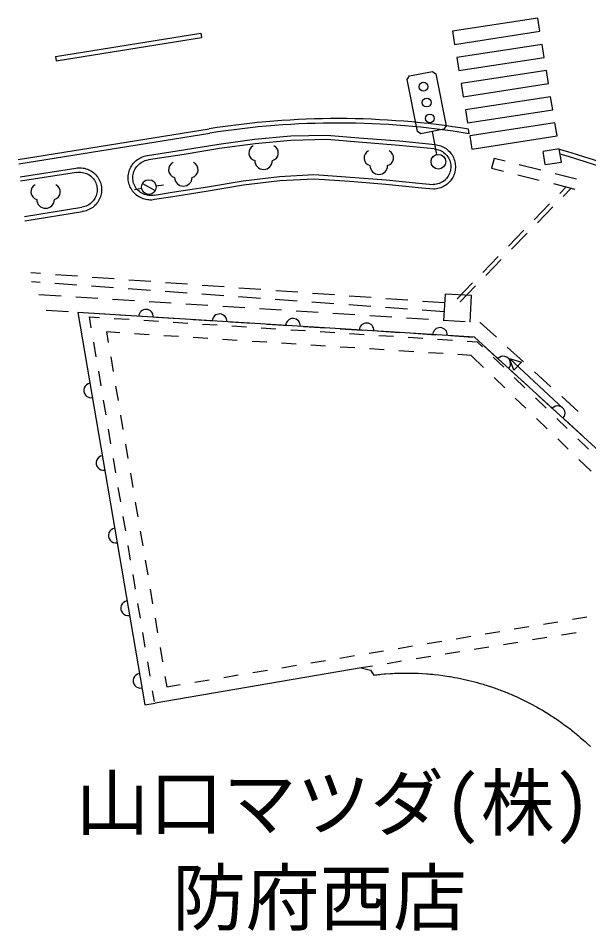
# Model space of a CAD drawing. Units: millimetres, scale not verified. Extents: x 40000 to 680000, y 20000 to 380000.
# Drawn here: x 61187 to 80556, y 249544 to 280524 of the extents above; entities that cross this region are included whole.
import ezdxf
from ezdxf.enums import TextEntityAlignment as Align

# ---------------------------------------------------------------- set-up
doc = ezdxf.new("R2010")
doc.units = ezdxf.units.MM
doc.header["$LTSCALE"] = 1000
for name, color, linetype, lineweight in [('M-BGD', 7, 'Continuous', 25), ('M-BGD-EXST', 7, 'Continuous', 25), ('M-STR-STRC', 7, 'Continuous', 25)]:
    doc.layers.add(name, color=color, linetype=linetype, lineweight=lineweight)
doc.layers.add('M-BMK-HTXT', color=7, linetype='Continuous')
doc.styles.add('ＭＳ ゴシック', font='')
doc.styles.get('ＭＳ ゴシック').set_extended_font_data('MS Gothic')

msp = doc.modelspace()

# ---------------------------------------------------------------- linework, layer by layer
at = {"layer": 'M-BGD'}
for p, q in [((77342, 275762), (77259, 275433)), ((77714, 275669), (77342, 275762)), ((61252, 275140), (63141, 275437)), ((77259, 275433), (77658, 275333)), ((78926, 275365), (78199, 275547)), ((63164, 275288), (61268, 274990)), ((78143, 275211), (78870, 275029)), ((80139, 275061), (79411, 275243)), ((65400, 274910), (65840, 274673)), ((65867, 274831), (66114, 274870)), ((75621, 274991), (75689, 275046)), ((79355, 274908), (80083, 274725)), ((79577, 274579), (79791, 274798)), ((65374, 274746), (65129, 274700)), ((79684, 274474), (79959, 274756)), ((78703, 273685), (79227, 274222)), ((61399, 273797), (63343, 274111)), ((61415, 273647), (63367, 273962)), ((78811, 273580), (79335, 274117)), ((77830, 272791), (78354, 273327)), ((77937, 272686), (78461, 273222)), ((76957, 271896), (77481, 272433)), ((77064, 271792), (77588, 272328)), ((61948, 271853), (61609, 271878)), ((63195, 271763), (62447, 271817)), ((64442, 271672), (63693, 271727)), ((61932, 271553), (61642, 271574)), ((63179, 271463), (62431, 271517)), ((64426, 271372), (63678, 271427)), ((65688, 271582), (64940, 271636)), ((66935, 271491), (66187, 271546)), ((68182, 271401), (67434, 271455)), ((76083, 271002), (76607, 271539)), ((76191, 270897), (76715, 271434)), ((62639, 271085), (61890, 271132)), ((65672, 271282), (64924, 271336)), ((66919, 271192), (66171, 271246)), ((68166, 271101), (67418, 271155)), ((69428, 271311), (68680, 271365)), ((70675, 271220), (69927, 271274)), ((71922, 271130), (71174, 271184)), ((73169, 271039), (72421, 271093)), ((76530, 270207), (76579, 271108)), ((63886, 271006), (63138, 271053)), ((65134, 270927), (64385, 270975)), ((66381, 270849), (65633, 270896)), ((67629, 270770), (66880, 270817)), ((69413, 271011), (68665, 271065)), ((70659, 270921), (69911, 270975)), ((71906, 270830), (71158, 270884)), ((73153, 270740), (72405, 270794)), ((74415, 270949), (73667, 271003)), ((75662, 270858), (74914, 270912)), ((62140, 270615), (62889, 270568)), ((63388, 270536), (64136, 270489)), ((64635, 270458), (65384, 270410)), ((68876, 270691), (68128, 270738)), ((70124, 270612), (69375, 270660)), ((71371, 270534), (70623, 270581)), ((72619, 270455), (71870, 270502)), ((74399, 270649), (73651, 270704)), ((75646, 270559), (74898, 270613)), ((63668, 270019), (63606, 270390)), ((63606, 270390), (63950, 270368)), ((64449, 270335), (64948, 270303)), ((65447, 270271), (65946, 270239)), ((65883, 270379), (66631, 270332)), ((66445, 270207), (66943, 270175)), ((67130, 270300), (67879, 270253)), ((68378, 270221), (69126, 270174)), ((73866, 270376), (73118, 270423)), ((75114, 270297), (74365, 270345)), ((76362, 270219), (75613, 270266)), ((76881, 270186), (76861, 270187)), ((77421, 269695), (76881, 270186)), ((64633, 269843), (64180, 269872)), ((64180, 269872), (64241, 269517)), ((67442, 270143), (67941, 270111)), ((68440, 270079), (68939, 270047)), ((69438, 270015), (69937, 269983)), ((69625, 270143), (70374, 270095)), ((70436, 269950), (70935, 269918)), ((70873, 270064), (71621, 270017)), ((71434, 269886), (71933, 269854)), ((72120, 269985), (72869, 269938)), ((73368, 269906), (74116, 269859)), ((65631, 269779), (65132, 269811)), ((66629, 269714), (66130, 269746)), ((67627, 269650), (67128, 269682)), ((68625, 269586), (68126, 269618)), ((69623, 269522), (69124, 269554)), ((72432, 269822), (72931, 269790)), ((73430, 269758), (73929, 269726)), ((74428, 269694), (74927, 269662)), ((74615, 269828), (75364, 269780)), ((75426, 269630), (75925, 269598)), ((75863, 269749), (76612, 269702)), ((76424, 269566), (76768, 269543)), ((76768, 269543), (76948, 269369)), ((63835, 269033), (63751, 269526)), ((70621, 269458), (70122, 269490)), ((71619, 269394), (71120, 269426)), ((72616, 269330), (72117, 269362)), ((73614, 269266), (73115, 269298)), ((74612, 269201), (74113, 269233)), ((76997, 269402), (77550, 268896)), ((78346, 268854), (77791, 269359)), ((64325, 269024), (64408, 268531)), ((75610, 269137), (75111, 269169)), ((76562, 269076), (76109, 269105)), ((76982, 268671), (76562, 269076)), ((77308, 269022), (77668, 268675)), ((79694, 267264), (77868, 268971)), ((78014, 268578), (77868, 268971)), ((77868, 268971), (78270, 268852)), ((78270, 268852), (78014, 268578)), ((64001, 268047), (63918, 268540)), ((77702, 267977), (77342, 268324)), ((77920, 268559), (78473, 268053)), ((78028, 268328), (78388, 267981)), ((79270, 268013), (78716, 268518)), ((64492, 268038), (64576, 267545)), ((78843, 267716), (79396, 267210)), ((80195, 267172), (79640, 267677)), ((64168, 267061), (64084, 267554)), ((78421, 267283), (78062, 267630)), ((78748, 267634), (79108, 267287)), ((64660, 267052), (64743, 266559)), ((79141, 266588), (78781, 266935)), ((79468, 266940), (79828, 266593)), ((79766, 266873), (80319, 266367)), ((64334, 266075), (64251, 266568)), ((79861, 265894), (79501, 266241)), ((80187, 266246), (80547, 265899)), ((64827, 266066), (64911, 265573)), ((64501, 265089), (64417, 265582)), ((80641, 265142), (80221, 265547)), ((64995, 265080), (65078, 264587)), ((64667, 264102), (64584, 264596)), ((65162, 264094), (65246, 263601)), ((64834, 263116), (64750, 263609)), ((65330, 263108), (65413, 262615)), ((65000, 262130), (64917, 262623)), ((65497, 262123), (65581, 261630)), ((65167, 261144), (65083, 261637)), ((65665, 261137), (65748, 260644)), ((65333, 260158), (65250, 260651)), ((65832, 260151), (65916, 259658)), ((79015, 259953), (79508, 260035)), ((80001, 260117), (80495, 260199)), ((65500, 259172), (65416, 259665)), ((77042, 259624), (77535, 259706)), ((78029, 259789), (78522, 259871)), ((80125, 259657), (79632, 259577)), ((75069, 259296), (75563, 259378)), ((76056, 259460), (76549, 259542)), ((78151, 259335), (77658, 259255)), ((79138, 259496), (78645, 259416)), ((66000, 259165), (66083, 258672)), ((73096, 258967), (73590, 259050)), ((74083, 259132), (74576, 259214)), ((76178, 259013), (75684, 258933)), ((77164, 259174), (76671, 259094)), ((71124, 258639), (71617, 258721)), ((72110, 258803), (72603, 258885)), ((74204, 258691), (73710, 258611)), ((75191, 258852), (74697, 258772)), ((65666, 258186), (65583, 258679)), ((72824, 258466), (65835, 257272)), ((69151, 258311), (69644, 258393)), ((70137, 258475), (70630, 258557)), ((73217, 258530), (72824, 258466)), ((66167, 258179), (66227, 257824)), ((67178, 257982), (67671, 258064)), ((68164, 258146), (68658, 258229)), ((66227, 257824), (66685, 257900)), ((65812, 257322), (65749, 257693))]:
    msp.add_line(p, q, dxfattribs=at)
for points in [[(65575, 275862), (66795, 276051), (67995, 276247), (69208, 276415), (70436, 276529), (71669, 276556), (72748, 276469), (74129, 276357), (75339, 276235)], [(75305, 276087), (74115, 276207), (72736, 276319), (71664, 276405), (70445, 276379), (69226, 276266), (68018, 276099), (66819, 275903), (65614, 275716)], [(75339, 276235), (75388, 276228), (75437, 276220), (75486, 276207), (75534, 276191), (75580, 276173), (75625, 276151), (75669, 276126), (75710, 276098), (75750, 276069), (75787, 276035), (75823, 276000), (75856, 275962), (75887, 275923), (75914, 275882), (75940, 275839), (75962, 275794), (75981, 275748), (75997, 275700), (76010, 275652), (76020, 275602), (76026, 275553), (76030, 275504), (76029, 275453), (76026, 275404), (76019, 275354), (76009, 275305), (75996, 275257), (75979, 275209), (75960, 275163), (75938, 275118), (75912, 275076), (75885, 275035), (75853, 274995), (75820, 274957), (75785, 274923), (75746, 274890), (75707, 274860), (75664, 274833), (75621, 274808), (75576, 274787), (75530, 274769), (75482, 274753), (75433, 274741), (75385, 274732), (75335, 274726), (75288, 274724)], [(75305, 276087), (75355, 276082), (75404, 276073), (75452, 276059), (75499, 276042), (75544, 276021), (75588, 275996), (75629, 275968), (75668, 275937), (75704, 275902), (75738, 275865), (75767, 275824), (75794, 275782), (75817, 275737), (75836, 275692), (75851, 275644), (75863, 275596), (75869, 275546), (75873, 275496), (75872, 275446), (75867, 275396), (75858, 275348), (75845, 275299), (75828, 275252), (75807, 275206), (75782, 275163), (75754, 275122), (75723, 275083), (75689, 275046)], [(65818, 274365), (65769, 274357), (65719, 274352), (65670, 274352), (65620, 274354), (65570, 274360), (65521, 274368), (65472, 274381), (65424, 274395), (65378, 274414), (65333, 274435), (65289, 274459), (65247, 274486), (65207, 274516), (65168, 274549), (65133, 274583), (65099, 274620), (65068, 274659), (65040, 274701), (65015, 274744), (64992, 274789), (64971, 274834), (64955, 274881), (64942, 274929), (64931, 274978), (64924, 275027), (64921, 275077), (64920, 275127), (64923, 275177), (64929, 275227), (64939, 275276), (64951, 275324), (64966, 275372), (64985, 275418), (65006, 275463), (65031, 275507), (65059, 275549), (65090, 275589), (65122, 275626), (65157, 275662), (65195, 275695), (65234, 275726), (65276, 275753), (65319, 275779), (65363, 275801), (65410, 275820), (65457, 275836), (65505, 275849), (65554, 275859), (65575, 275862)], [(63141, 275437), (63190, 275444), (63241, 275448), (63290, 275448), (63340, 275445), (63390, 275439), (63439, 275429), (63487, 275417), (63535, 275400), (63581, 275381), (63626, 275359), (63669, 275334), (63710, 275306), (63750, 275275), (63787, 275242), (63822, 275206), (63854, 275168), (63885, 275128), (63912, 275086), (63936, 275042), (63957, 274998), (63975, 274951), (63990, 274903), (64003, 274855), (64010, 274805), (64016, 274756), (64018, 274705), (64016, 274655), (64012, 274606), (64003, 274556), (63992, 274508), (63978, 274460), (63959, 274413), (63939, 274368), (63915, 274324), (63889, 274282), (63859, 274241), (63827, 274203), (63791, 274167), (63755, 274134), (63716, 274103), (63675, 274074), (63632, 274049), (63587, 274026), (63541, 274006), (63493, 273990), (63446, 273977), (63396, 273967), (63367, 273962)], [(65817, 274517), (65767, 274507), (65718, 274502), (65667, 274502), (65617, 274505), (65568, 274513), (65520, 274525), (65472, 274541), (65426, 274560), (65381, 274583), (65339, 274610), (65299, 274640), (65263, 274673), (65227, 274709), (65196, 274748), (65168, 274789), (65143, 274832), (65122, 274878), (65105, 274925), (65092, 274973), (65083, 275022), (65077, 275072), (65077, 275122), (65079, 275171), (65086, 275221), (65097, 275270), (65112, 275318), (65131, 275364), (65153, 275409), (65180, 275451), (65210, 275492), (65242, 275530), (65278, 275564), (65317, 275596), (65357, 275625), (65400, 275650), (65446, 275671), (65492, 275689), (65541, 275703), (65589, 275713), (65614, 275716)], [(63164, 275288), (63214, 275296), (63264, 275298), (63314, 275297), (63364, 275291), (63413, 275281), (63461, 275267), (63507, 275250), (63552, 275227), (63595, 275203), (63636, 275173), (63674, 275141), (63710, 275106), (63742, 275068), (63771, 275026), (63797, 274983), (63818, 274939), (63836, 274891), (63850, 274844), (63860, 274795), (63865, 274745), (63867, 274695), (63864, 274645), (63858, 274596), (63846, 274547), (63831, 274500), (63813, 274453), (63790, 274409), (63763, 274366), (63734, 274326), (63700, 274289), (63664, 274254), (63626, 274222), (63583, 274195), (63540, 274170), (63495, 274149), (63448, 274133), (63399, 274121), (63350, 274112), (63343, 274111)], [(65817, 274517), (66409, 274614), (67615, 274805), (68819, 275008), (70053, 275152), (71223, 275214)], [(71242, 275214), (73679, 275033), (74902, 274909), (75277, 274875)], [(75288, 274724), (74888, 274760), (73666, 274883), (72439, 274986), (71231, 275064), (70065, 275002), (68840, 274859), (67639, 274657), (66432, 274465), (65818, 274365)], [(75621, 274991), (75611, 274983), (75569, 274957), (75524, 274934), (75479, 274913), (75431, 274899), (75383, 274887), (75333, 274879), (75284, 274876), (75277, 274875)], [(76579, 271108), (75678, 271157), (75630, 270256)], [(86808, 251414), (81048, 265702), (76673, 269698), (63211, 270534), (65479, 257211), (65835, 257272)], [(72824, 258466), (73147, 258393), (73262, 258225)], [(73262, 258225), (73312, 258230), (73362, 258237), (73412, 258241), (73462, 258247), (73511, 258252), (73610, 258261), (73661, 258265), (73810, 258276), (73860, 258279), (73910, 258281), (73960, 258284), (74010, 258286), (74109, 258290), (74160, 258291), (74210, 258292), (74260, 258293), (74310, 258294), (74360, 258293), (74410, 258294), (74510, 258293), (74560, 258291), (74610, 258291), (74660, 258289), (74710, 258287), (74760, 258285), (74910, 258278), (75060, 258268), (75109, 258263), (75158, 258260), (75208, 258255), (75258, 258250), (75308, 258245), (75457, 258229), (75606, 258210), (75804, 258180), (75853, 258171), (75902, 258164), (75952, 258154), (76001, 258146), (76100, 258127), (76148, 258118), (76197, 258108), (76295, 258087), (76343, 258076), (76393, 258066), (76442, 258054), (76490, 258043), (76588, 258018), (76683, 257993), (76732, 257980), (76780, 257968), (76829, 257954), (76877, 257940), (76925, 257927), (76972, 257912), (77021, 257897), (77069, 257883), (77212, 257837), (77258, 257821), (77306, 257805), (77353, 257788), (77401, 257772), (77447, 257756), (77494, 257738), (77541, 257720), (77588, 257703), (77681, 257667), (77728, 257648), (77774, 257630), (77867, 257592), (77913, 257572), (77959, 257552), (78004, 257532), (78096, 257492), (78141, 257471), (78187, 257450), (78277, 257408), (78412, 257342), (78456, 257319), (78501, 257297), (78546, 257274), (78590, 257250), (78634, 257227), (78765, 257155), (78809, 257130), (78852, 257106), (78896, 257081), (78939, 257055), (78982, 257031), (79025, 257005), (79110, 256953), (79154, 256926), (79196, 256900), (79238, 256874), (79280, 256846), (79322, 256819), (79363, 256791), (79405, 256764), (79447, 256736), (79529, 256679), (79570, 256651), (79611, 256621), (79651, 256593), (79692, 256563), (79812, 256475), (79932, 256383), (79971, 256351), (80011, 256321), (80127, 256227), (80165, 256194), (80203, 256162), (80241, 256130), (80280, 256097), (80317, 256065), (80393, 255998), (80429, 255965), (80467, 255931), (80503, 255898), (80613, 255795)]]:
    msp.add_lwpolyline(points, dxfattribs=at)
msp.add_circle((65620, 274792), 250, dxfattribs=at)
for centre, start, end in [((65525, 270390), 356.4467, 176.4467), ((68020, 270235), 356.4467, 176.4467), ((70515, 270080), 356.4467, 176.4467), ((73011, 269925), 356.4467, 176.4467), ((75506, 269770), 356.4467, 176.4467), ((77655, 268800), 317.5902, 137.5902), ((63661, 267890), 99.6608, 279.6608), ((79501, 267114), 317.5902, 137.5902), ((64081, 265426), 99.6608, 279.6608), ((64500, 262961), 99.6608, 279.6608), ((64920, 260497), 99.6608, 279.6608), ((65339, 258032), 99.6608, 279.6608)]:
    msp.add_arc(centre, 250, start, end, dxfattribs=at)
at = {"layer": 'M-BGD-EXST'}
for p, q in [((74387, 278447), (74466, 278565)), ((74466, 278565), (75250, 278721)), ((75250, 278721), (75368, 278642)), ((75368, 278642), (75718, 276876)), ((74737, 276682), (74387, 278447)), ((74855, 276603), (74737, 276682)), ((75640, 276759), (74855, 276603)), ((75403, 275896), (75247, 276681)), ((75718, 276876), (75640, 276759))]:
    msp.add_line(p, q, dxfattribs=at)
for centre, radius in [((74946, 278201), 150), ((75053, 277662), 150), ((75160, 277122), 150), ((75452, 275651), 250)]:
    msp.add_circle(centre, radius, dxfattribs=at)
for centre, radius, start, end in [((69284, 275953), 268, 116.087, 255.3341), ((69749, 275953), 268, 284.6658, 63.9129), ((73197, 275781), 268, 116.087, 255.3341), ((73661, 275781), 268, 284.6658, 63.9129), ((66560, 275382), 268, 116.087, 255.3341), ((67024, 275382), 268, 284.6658, 63.9129), ((69517, 275693), 300, 180, 360), ((73429, 275522), 300, 180, 360), ((66792, 275123), 300, 180, 360), ((61883, 274631), 268, 116.087, 255.3341), ((62347, 274631), 268, 284.6658, 63.9129), ((62115, 274371), 300, 180, 360)]:
    msp.add_arc(centre, radius, start, end, dxfattribs=at)
at = {"layer": 'M-STR-STRC'}
for p, q in [((62449, 279223), (67386, 280015)), ((62473, 279075), (67410, 279867)), ((67386, 280015), (67410, 279867)), ((62449, 279223), (62473, 279075)), ((61187, 275729), (67667, 276769)), ((76501, 276601), (76475, 276758)), ((61203, 275580), (67690, 276621)), ((79074, 275556), (79004, 276000))]:
    msp.add_line(p, q, dxfattribs=at)
for points in [[(75997, 279636), (78891, 280080), (78822, 280524), (75925, 280080)], [(76144, 278748), (79039, 279192), (78969, 279637), (76072, 279192)], [(76291, 277860), (79186, 278304), (79116, 278749), (76220, 278305)], [(76438, 276972), (79333, 277416), (79263, 277861), (76367, 277417)], [(76585, 276084), (79480, 276528), (79410, 276973), (76514, 276529)]]:
    msp.add_lwpolyline(points, close=True, dxfattribs=at)
msp.add_lwpolyline([(79074, 275556), (79627, 275640), (79557, 276085), (79004, 276000)], dxfattribs=at)
for radius, start, end in [(27575, 80.7385, 99.1183), (27425, 80.6308, 99.1183), (27575, 64.1475, 74.1686), (27425, 64.1475, 74.0239)]:
    msp.add_arc((72037, 249542), radius, start, end, dxfattribs=at)

# ---------------------------------------------------------------- texts
at = {"layer": 'M-BMK-HTXT', "style": 'ＭＳ ゴシック'}
for s, p in [('山口マツダ(株)', (71885, 253883)), ('防府西店', (71415, 250668))]:
    msp.add_text(s, height=1833, dxfattribs=at).set_placement(p, align=Align.MIDDLE_CENTER)

doc.saveas('drawing.dxf')
